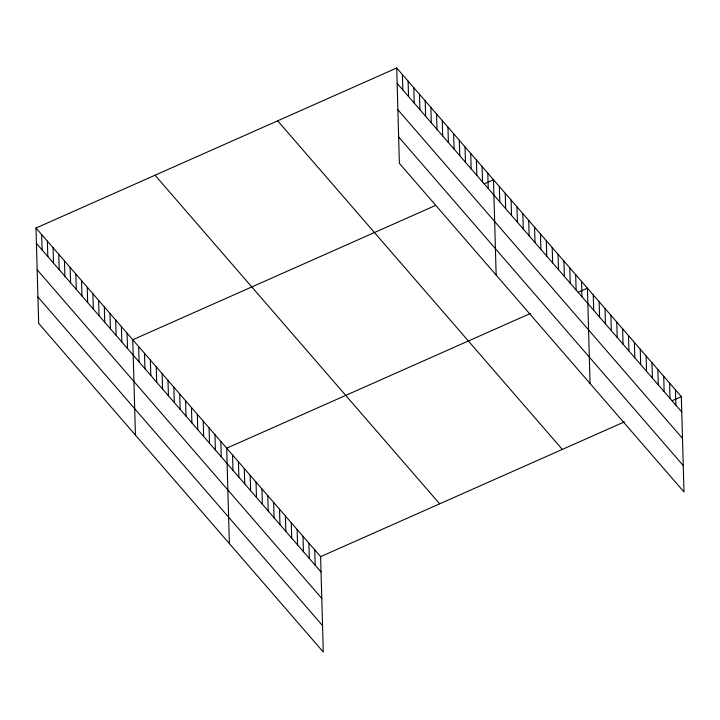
<?xml version="1.0" encoding="UTF-8"?>
<svg xmlns="http://www.w3.org/2000/svg" width="720" height="720" viewBox="0 0 720 720"><rect width="100%" height="100%" fill="white"/><g stroke="black" fill="none" stroke-linecap="round" stroke-linejoin="round"><path stroke-width="1.08" d="M36 228.024L320.616 556.641L323.28 652.005L38.664 323.379L36 228.024L396.72 67.995L681.336 396.621L684 491.976L399.384 163.359L396.72 67.995M435.492 205.452L132.768 339.75L135.432 435.114M484.335 183.789L493.488 179.73L496.152 275.085M530.433 313.452L226.692 448.2L229.356 543.564M578.259 292.23L587.412 288.171L590.076 383.535M320.616 556.641L624.357 421.893M672.183 400.68L681.336 396.621M397.143 83.367L681.768 411.984M397.881 109.764L682.506 438.381M398.646 136.962L683.262 465.579M277.677 120.807L562.302 449.424M155.034 175.212L439.659 503.838M36.432 243.387L321.048 572.013M37.17 269.784L321.786 598.41M37.926 296.982L322.542 625.608M675.468 389.835L675.891 405.207M669.6 383.058L670.023 398.43M663.723 376.281L664.155 391.653M657.855 369.504L658.287 384.876M651.987 362.727L652.41 378.099M646.119 355.95L646.542 371.322M640.242 349.173L640.674 364.545M634.374 342.396L634.806 357.759M628.506 335.619L628.929 350.982M622.638 328.842L623.061 344.205M616.761 322.065L617.193 337.428M610.893 315.279L611.325 330.651M605.025 308.502L605.448 323.874M599.157 301.725L599.58 317.097M593.28 294.948L593.712 310.32M581.544 281.394L581.967 296.766M575.676 274.617L576.099 289.98M569.799 267.84L570.231 283.203M563.931 261.063L564.363 276.426M558.063 254.286L558.486 269.649M552.195 247.509L552.618 262.872M546.318 240.723L546.75 256.095M540.45 233.946L540.882 249.318M534.582 227.169L535.005 242.541M528.714 220.392L529.137 235.764M522.837 213.615L523.269 228.987M516.969 206.838L517.401 222.21M511.101 200.061L511.524 215.424M505.233 193.284L505.656 208.647M499.356 186.507L499.788 201.87M487.8 173.151L488.223 188.523M482.103 166.581L482.535 181.953M476.415 160.011L476.838 175.374M470.718 153.441L471.15 168.804M465.03 146.862L465.453 162.234M459.333 140.292L459.765 155.664M453.645 133.722L454.068 149.085M447.948 127.143L448.38 142.515M442.26 120.573L442.683 135.945M436.563 114.003L436.995 129.366M430.875 107.433L431.298 122.796M425.178 100.854L425.61 116.226M419.49 94.284L419.913 109.656M413.793 87.714L414.225 103.077M408.105 81.144L408.528 96.507M402.408 74.565L402.84 89.937M314.748 549.864L315.18 565.236M308.88 543.087L309.303 558.459M303.003 536.31L303.435 551.682M297.135 529.533L297.567 544.896M291.267 522.756L291.699 538.119M285.399 515.979L285.822 531.342M279.522 509.202L279.954 524.565M273.654 502.416L274.086 517.788M267.786 495.639L268.218 511.011M261.918 488.862L262.341 504.234M256.041 482.085L256.473 497.457M250.173 475.308L250.605 490.68M244.305 468.531L244.737 483.903M238.437 461.754L238.86 477.126M232.56 454.977L232.992 470.34M220.824 441.423L221.256 456.786M214.956 434.646L215.379 450.009M209.079 427.86L209.511 443.232M203.211 421.083L203.643 436.455M197.343 414.306L197.775 429.678M191.475 407.529L191.898 422.901M185.598 400.752L186.03 416.124M179.73 393.975L180.162 409.347M173.862 387.198L174.294 402.561M167.994 380.421L168.417 395.784M162.117 373.644L162.549 389.007M156.249 366.867L156.681 382.23M150.381 360.09L150.813 375.453M144.513 353.304L144.936 368.676M138.636 346.527L139.068 361.899M127.08 333.18L127.503 348.552M121.383 326.61L121.815 341.973M115.695 320.031L116.118 335.403M109.998 313.461L110.43 328.833M104.31 306.891L104.742 322.254M98.613 300.321L99.045 315.684M92.925 293.742L93.357 309.114M87.228 287.172L87.66 302.544M81.54 280.602L81.972 295.965M75.843 274.032L76.275 289.395M70.155 267.453L70.587 282.825M64.458 260.883L64.89 276.255M58.77 254.313L59.202 269.676M53.073 247.734L53.505 263.106M47.385 241.164L47.817 256.536M41.688 234.594L42.12 249.957"/></g></svg>
